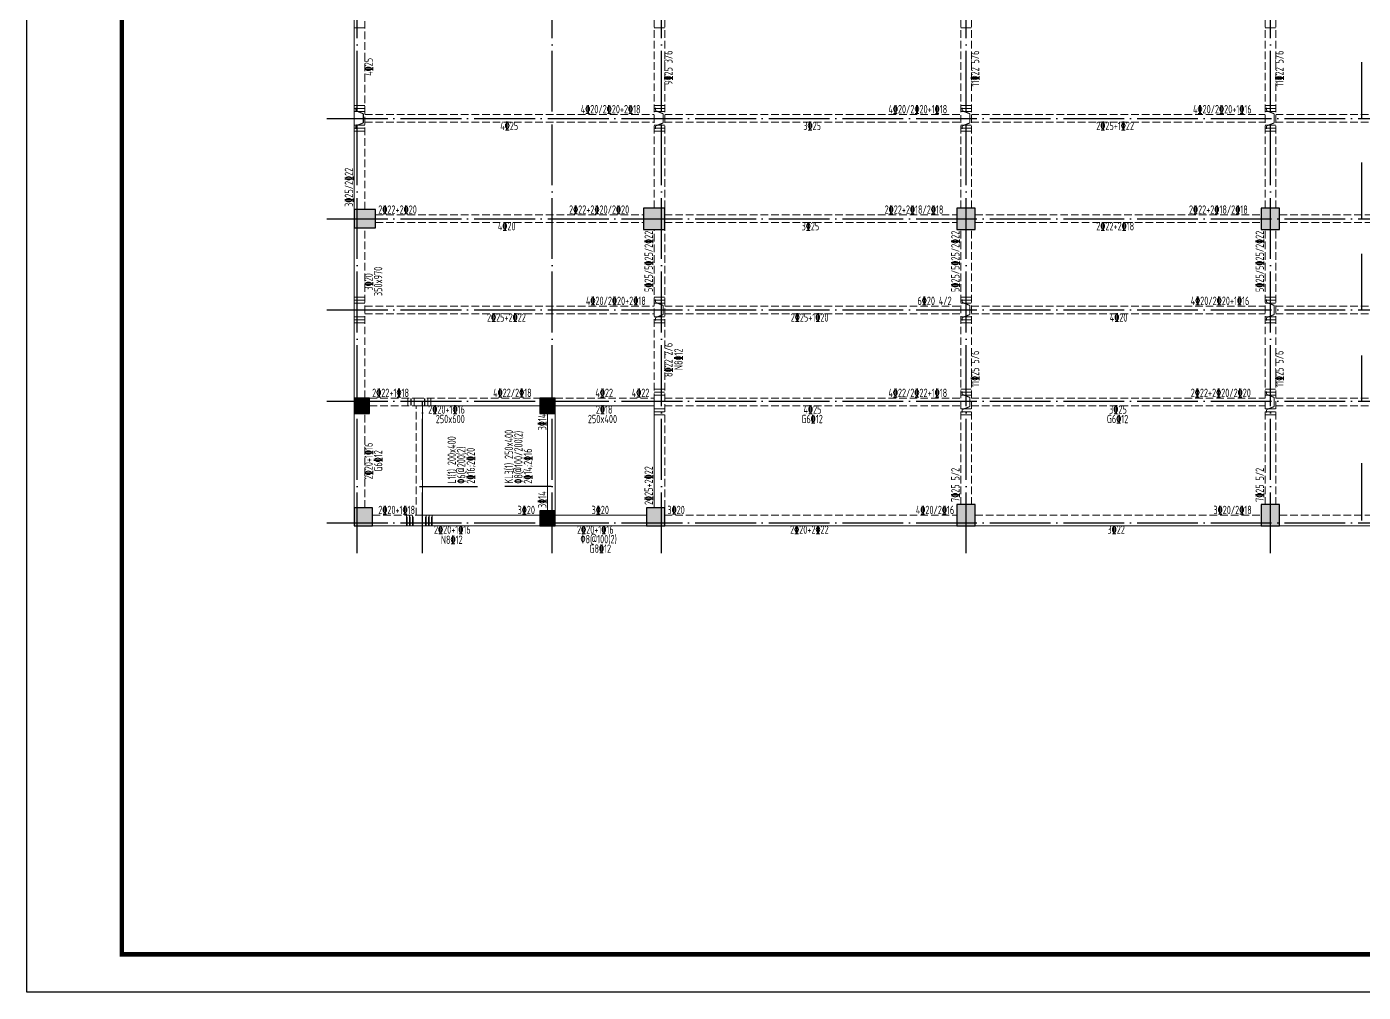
# Model space of a CAD drawing. Extents: x -2331248 to -1198620, y -977263 to -545844.
# Drawn here: x -1821659 to -1777749, y -855128 to -823385 of the extents above; entities that cross this region are included whole.
import ezdxf

# ---------------------------------------------------------------- set-up
doc = ezdxf.new("R2010")
doc.units = 0
doc.header["$LTSCALE"] = 1000
doc.header["$MEASUREMENT"] = 0
for name, pattern in [('DASH', [0.35, 0.25, -0.1]), ('DOTE', [2.42, 2, -0.2, 0.02, -0.2]), ('线型3', [500, 300, -200])]:
    doc.linetypes.add(name, pattern=pattern)
for name, color, linetype in [('DOTE', 1, 'DOTE'), ('PUB_TITLE', 4, 'CONTINUOUS'), ('S_BEAMDIMMASS', 2, 'CONTINUOUS'), ('柱涂实', 54, 'CONTINUOUS')]:
    doc.layers.add(name, color=color, linetype=linetype)
for name, color, linetype, lineweight in [('S_Beam', 4, 'CONTINUOUS', 18), ('S_BeamDash', 134, '线型3', 18), ('S_BeamDimLocal', 7, 'CONTINUOUS', 25), ('S_BeamDimLocalVer', 7, 'CONTINUOUS', 25), ('S_BeamDimMassVer', 2, 'CONTINUOUS', 25), ('S_Cl', 2, 'CONTINUOUS', 9), ('S_SubBeamHanger', 1, 'CONTINUOUS', 40), ('S_SubBeamHoop', 1, 'CONTINUOUS', 40)]:
    doc.layers.add(name, color=color, linetype=linetype, lineweight=lineweight)
doc.styles.add('TSSD_REIN', font='Tssdeng.shx', dxfattribs={"width": 0.7, "bigfont": 'hztxt.shx'})

msp = doc.modelspace()

# ---------------------------------------------------------------- hatches: boundary and pattern name
at = {"layer": '柱涂实'}
for points in [[(-1810200, -829997.1), (-1810200, -829397.1), (-1810900, -829397.1), (-1810900, -829997.1)], [(-1800700, -830047.1), (-1800700, -829347.1), (-1801400, -829347.1), (-1801400, -830047.1)], [(-1790500, -830047.1), (-1790500, -829347.1), (-1791100, -829347.1), (-1791100, -830047.1)], [(-1780500, -830047.1), (-1780500, -829347.1), (-1781100, -829347.1), (-1781100, -830047.1)], [(-1810400, -836097.1), (-1810400, -835597.1), (-1810900, -835597.1), (-1810900, -836097.1)], [(-1804300, -836097.1), (-1804300, -835597.1), (-1804800, -835597.1), (-1804800, -836097.1)], [(-1790500, -839797.1), (-1790500, -839097.1), (-1791100, -839097.1), (-1791100, -839797.1)], [(-1780500, -839797.1), (-1780500, -839097.1), (-1781100, -839097.1), (-1781100, -839797.1)], [(-1810300, -839797.1), (-1810300, -839197.1), (-1810900, -839197.1), (-1810900, -839797.1)], [(-1804300, -839797.1), (-1804300, -839297.1), (-1804800, -839297.1), (-1804800, -839797.1)], [(-1800700, -839797.1), (-1800700, -839197.1), (-1801300, -839197.1), (-1801300, -839797.1)]]:
    msp.add_hatch(color=256, dxfattribs=at).paths.add_polyline_path(points)

# ---------------------------------------------------------------- linework, layer by layer
at = {"layer": 'DOTE'}
for p, q in [((-1810800, -840697.1), (-1810800, -788697.1)), ((-1804400, -840697.1), (-1804400, -788697.1)), ((-1800800, -840697.1), (-1800800, -788697.1)), ((-1790800, -840697.1), (-1790800, -788697.1)), ((-1780800, -840697.1), (-1780800, -788697.1)), ((-1811800, -826397.1), (-1749800, -826397.1)), ((-1811800, -829697.1), (-1749800, -829697.1)), ((-1811800, -832697.1), (-1749800, -832697.1)), ((-1811800, -835697.1), (-1749800, -835697.1)), ((-1808660, -840697.1), (-1808660, -835697.1)), ((-1811800, -839697.1), (-1749800, -839697.1))]:
    msp.add_line(p, q, dxfattribs=at)
at = {"layer": 'PUB_TITLE'}
msp.add_lwpolyline([(-1821659.5, -855128), (-1821659.5, -780878), (-1716534.5, -780878), (-1716534.5, -855128)], close=True, dxfattribs=at)
at = {"layer": 'PUB_TITLE', "const_width": 150}
msp.add_lwpolyline([(-1818534.5, -782128), (-1717784.5, -782128), (-1717784.5, -853878), (-1818534.5, -853878)], close=True, dxfattribs=at)
at = {"layer": 'S_Beam', "ltscale": 1}
for p, q in [((-1810900, -829397.1), (-1810900, -819997.1)), ((-1810900, -835597.1), (-1810900, -829997.1)), ((-1808860, -835847.1), (-1804800, -835847.1)), ((-1808660, -839447.1), (-1808660, -835847.1)), ((-1804300, -835847.1), (-1801050, -835847.1)), ((-1804300, -839297.1), (-1804300, -835947.1)), ((-1801050, -839197.1), (-1801050, -835697.1)), ((-1810900, -839197.1), (-1810900, -836097.1)), ((-1804550, -839297.1), (-1804550, -836097.1)), ((-1808760, -839447.1), (-1804800, -839447.1)), ((-1804300, -839447.1), (-1801300, -839447.1)), ((-1810300, -839797.1), (-1808760, -839797.1)), ((-1808760, -839797.1), (-1804800, -839797.1)), ((-1804300, -839797.1), (-1801300, -839797.1)), ((-1800700, -839797.1), (-1791100, -839797.1)), ((-1790500, -839797.1), (-1781100, -839797.1)), ((-1780500, -839797.1), (-1771100, -839797.1))]:
    msp.add_line(p, q, dxfattribs=at)
at = {"layer": 'S_BeamDash', "linetype": 'DASH', "ltscale": 1}
for p, q in [((-1810550, -829397.1), (-1810550, -819997.1)), ((-1801050, -829347.1), (-1801050, -820047.1)), ((-1800700, -829347.1), (-1800700, -820047.1)), ((-1790975, -829347.1), (-1790975, -820047.1)), ((-1790625, -829347.1), (-1790625, -820047.1)), ((-1780975, -829347.1), (-1780975, -820047.1)), ((-1780625, -829347.1), (-1780625, -820047.1)), ((-1810550, -826272.1), (-1801050, -826272.1)), ((-1800700, -826272.1), (-1790975, -826272.1)), ((-1790625, -826272.1), (-1780975, -826272.1)), ((-1780625, -826272.1), (-1770975, -826272.1)), ((-1810550, -826522.1), (-1801050, -826522.1)), ((-1800700, -826522.1), (-1790975, -826522.1)), ((-1790625, -826522.1), (-1780975, -826522.1)), ((-1780625, -826522.1), (-1770975, -826522.1)), ((-1810200, -829572.1), (-1801400, -829572.1)), ((-1810200, -829822.1), (-1801400, -829822.1)), ((-1800700, -829572.1), (-1791100, -829572.1)), ((-1800700, -829822.1), (-1791100, -829822.1)), ((-1790500, -829572.1), (-1781100, -829572.1)), ((-1790500, -829822.1), (-1781100, -829822.1)), ((-1780500, -829572.1), (-1771100, -829572.1)), ((-1780500, -829822.1), (-1771100, -829822.1)), ((-1810550, -835597.1), (-1810550, -829997.1)), ((-1801050, -835697.1), (-1801050, -830047.1)), ((-1800700, -835697.1), (-1800700, -830047.1)), ((-1790975, -839097.1), (-1790975, -830047.1)), ((-1790625, -839097.1), (-1790625, -830047.1)), ((-1780975, -839097.1), (-1780975, -830047.1)), ((-1780625, -839097.1), (-1780625, -830047.1)), ((-1810550, -832572.1), (-1801050, -832572.1)), ((-1810550, -832822.1), (-1801050, -832822.1)), ((-1800700, -832572.1), (-1790975, -832572.1)), ((-1800700, -832822.1), (-1790975, -832822.1)), ((-1790625, -832572.1), (-1780975, -832572.1)), ((-1790625, -832822.1), (-1780975, -832822.1)), ((-1780625, -832572.1), (-1770975, -832572.1)), ((-1780625, -832822.1), (-1770975, -832822.1)), ((-1810400, -835597.1), (-1808760, -835597.1)), ((-1808860, -835597.1), (-1804800, -835597.1)), ((-1804300, -835597.1), (-1801050, -835597.1)), ((-1800700, -835597.1), (-1790975, -835597.1)), ((-1790625, -835597.1), (-1780975, -835597.1)), ((-1780625, -835597.1), (-1770975, -835597.1)), ((-1810400, -835847.1), (-1808760, -835847.1)), ((-1808860, -839447.1), (-1808860, -835847.1)), ((-1800700, -839197.1), (-1800700, -835697.1)), ((-1800700, -835847.1), (-1790975, -835847.1)), ((-1790625, -835847.1), (-1780975, -835847.1)), ((-1780625, -835847.1), (-1770975, -835847.1)), ((-1810550, -839197.1), (-1810550, -836097.1)), ((-1810300, -839447.1), (-1808760, -839447.1)), ((-1800700, -839447.1), (-1791100, -839447.1)), ((-1790500, -839447.1), (-1781100, -839447.1)), ((-1780500, -839447.1), (-1771100, -839447.1))]:
    msp.add_line(p, q, dxfattribs=at)
at = {"layer": 'S_BEAMDIMMASS'}
for p, q in [((-1777800, -826397.1), (-1777800, -824553.3)), ((-1777800, -829697.1), (-1777800, -827853.3)), ((-1777800, -832697.1), (-1777800, -830853.3)), ((-1777800, -835722.1), (-1777800, -834190.8)), ((-1777800, -839622.1), (-1777800, -837728.3))]:
    msp.add_line(p, q, dxfattribs=at)
at = {"layer": 'S_BeamDimMassVer'}
for p, q in [((-1808760, -838497.1), (-1806848.2, -838497.1)), ((-1804425, -838497.1), (-1805956.2, -838497.1))]:
    msp.add_line(p, q, dxfattribs=at)
at = {"layer": 'S_Cl', "ltscale": 1}
for points in [[(-1810200, -829997.1), (-1810200, -829397.1), (-1810900, -829397.1), (-1810900, -829997.1)], [(-1800700, -830047.1), (-1800700, -829347.1), (-1801400, -829347.1), (-1801400, -830047.1)], [(-1790500, -830047.1), (-1790500, -829347.1), (-1791100, -829347.1), (-1791100, -830047.1)], [(-1780500, -830047.1), (-1780500, -829347.1), (-1781100, -829347.1), (-1781100, -830047.1)], [(-1810400, -836097.1), (-1810400, -835597.1), (-1810900, -835597.1), (-1810900, -836097.1)], [(-1804300, -836097.1), (-1804300, -835597.1), (-1804800, -835597.1), (-1804800, -836097.1)], [(-1790500, -839797.1), (-1790500, -839097.1), (-1791100, -839097.1), (-1791100, -839797.1)], [(-1780500, -839797.1), (-1780500, -839097.1), (-1781100, -839097.1), (-1781100, -839797.1)], [(-1810300, -839797.1), (-1810300, -839197.1), (-1810900, -839197.1), (-1810900, -839797.1)], [(-1804300, -839797.1), (-1804300, -839297.1), (-1804800, -839297.1), (-1804800, -839797.1)], [(-1800700, -839797.1), (-1800700, -839197.1), (-1801300, -839197.1), (-1801300, -839797.1)]]:
    msp.add_lwpolyline(points, close=True, dxfattribs=at)
at = {"layer": 'S_SubBeamHanger', "linetype": 'Continuous', "ltscale": 1, "const_width": 35}
for points in [[(-1810850, -826147.1), (-1810850, -826047.1)], [(-1810600, -826247.1), (-1810850, -826147.1)], [(-1810600, -826547.1), (-1810600, -826247.1)], [(-1801000, -826147.1), (-1801000, -826047.1)], [(-1800750, -826247.1), (-1801000, -826147.1)], [(-1800750, -826547.1), (-1800750, -826247.1)], [(-1790925, -826147.1), (-1790925, -826047.1)], [(-1790675, -826247.1), (-1790925, -826147.1)], [(-1790675, -826547.1), (-1790675, -826247.1)], [(-1780925, -826147.1), (-1780925, -826047.1)], [(-1780675, -826247.1), (-1780925, -826147.1)], [(-1780675, -826547.1), (-1780675, -826247.1)], [(-1810850, -826647.1), (-1810600, -826547.1)], [(-1810850, -826747.1), (-1810850, -826647.1)], [(-1801000, -826647.1), (-1800750, -826547.1)], [(-1801000, -826747.1), (-1801000, -826647.1)], [(-1790925, -826647.1), (-1790675, -826547.1)], [(-1790925, -826747.1), (-1790925, -826647.1)], [(-1780925, -826647.1), (-1780675, -826547.1)], [(-1780925, -826747.1), (-1780925, -826647.1)], [(-1801000, -832447.1), (-1801000, -832347.1)], [(-1800750, -832547.1), (-1801000, -832447.1)], [(-1800750, -832847.1), (-1800750, -832547.1)], [(-1790925, -832447.1), (-1790925, -832347.1)], [(-1790675, -832547.1), (-1790925, -832447.1)], [(-1790675, -832847.1), (-1790675, -832547.1)], [(-1780925, -832447.1), (-1780925, -832347.1)], [(-1780675, -832547.1), (-1780925, -832447.1)], [(-1780675, -832847.1), (-1780675, -832547.1)], [(-1801000, -832947.1), (-1800750, -832847.1)], [(-1801000, -833047.1), (-1801000, -832947.1)], [(-1790925, -832947.1), (-1790675, -832847.1)], [(-1790925, -833047.1), (-1790925, -832947.1)], [(-1780925, -832947.1), (-1780675, -832847.1)], [(-1780925, -833047.1), (-1780925, -832947.1)], [(-1790925, -835472.1), (-1790925, -835372.1)], [(-1790675, -835572.1), (-1790925, -835472.1)], [(-1790675, -835872.1), (-1790675, -835572.1)], [(-1780925, -835472.1), (-1780925, -835372.1)], [(-1780675, -835572.1), (-1780925, -835472.1)], [(-1780675, -835872.1), (-1780675, -835572.1)], [(-1790925, -835972.1), (-1790675, -835872.1)], [(-1790925, -836072.1), (-1790925, -835972.1)], [(-1780925, -835972.1), (-1780675, -835872.1)], [(-1780925, -836072.1), (-1780925, -835972.1)]]:
    msp.add_lwpolyline(points, dxfattribs=at)
at = {"layer": 'S_SubBeamHoop', "linetype": 'Continuous', "ltscale": 1, "const_width": 35}
for points in [[(-1810900, -823422.1), (-1810550, -823422.1)], [(-1801050, -823422.1), (-1800700, -823422.1)], [(-1790975, -823422.1), (-1790625, -823422.1)], [(-1780975, -823422.1), (-1780625, -823422.1)], [(-1810900, -825972.1), (-1810550, -825972.1)], [(-1801050, -825972.1), (-1800700, -825972.1)], [(-1790975, -825972.1), (-1790625, -825972.1)], [(-1780975, -825972.1), (-1780625, -825972.1)], [(-1810900, -826072.1), (-1810550, -826072.1)], [(-1810900, -826172.1), (-1810550, -826172.1)], [(-1801050, -826072.1), (-1800700, -826072.1)], [(-1801050, -826172.1), (-1800700, -826172.1)], [(-1790975, -826072.1), (-1790625, -826072.1)], [(-1790975, -826172.1), (-1790625, -826172.1)], [(-1780975, -826072.1), (-1780625, -826072.1)], [(-1780975, -826172.1), (-1780625, -826172.1)], [(-1810900, -826622.1), (-1810550, -826622.1)], [(-1810900, -826722.1), (-1810550, -826722.1)], [(-1810900, -826822.1), (-1810550, -826822.1)], [(-1801050, -826622.1), (-1800700, -826622.1)], [(-1801050, -826722.1), (-1800700, -826722.1)], [(-1801050, -826822.1), (-1800700, -826822.1)], [(-1790975, -826622.1), (-1790625, -826622.1)], [(-1790975, -826722.1), (-1790625, -826722.1)], [(-1790975, -826822.1), (-1790625, -826822.1)], [(-1780975, -826622.1), (-1780625, -826622.1)], [(-1780975, -826722.1), (-1780625, -826722.1)], [(-1780975, -826822.1), (-1780625, -826822.1)], [(-1810900, -832272.1), (-1810550, -832272.1)], [(-1810900, -832372.1), (-1810550, -832372.1)], [(-1810900, -832472.1), (-1810550, -832472.1)], [(-1801050, -832272.1), (-1800700, -832272.1)], [(-1801050, -832372.1), (-1800700, -832372.1)], [(-1801050, -832472.1), (-1800700, -832472.1)], [(-1790975, -832272.1), (-1790625, -832272.1)], [(-1790975, -832372.1), (-1790625, -832372.1)], [(-1790975, -832472.1), (-1790625, -832472.1)], [(-1780975, -832272.1), (-1780625, -832272.1)], [(-1780975, -832372.1), (-1780625, -832372.1)], [(-1780975, -832472.1), (-1780625, -832472.1)], [(-1810900, -832922.1), (-1810550, -832922.1)], [(-1801050, -832922.1), (-1800700, -832922.1)], [(-1790975, -832922.1), (-1790625, -832922.1)], [(-1780975, -832922.1), (-1780625, -832922.1)], [(-1810900, -833022.1), (-1810550, -833022.1)], [(-1810900, -833122.1), (-1810550, -833122.1)], [(-1801050, -833022.1), (-1800700, -833022.1)], [(-1801050, -833122.1), (-1800700, -833122.1)], [(-1790975, -833022.1), (-1790625, -833022.1)], [(-1790975, -833122.1), (-1790625, -833122.1)], [(-1780975, -833022.1), (-1780625, -833022.1)], [(-1780975, -833122.1), (-1780625, -833122.1)], [(-1809135, -835597.1), (-1809135, -835847.1)], [(-1809135, -835597.1), (-1809135, -835847.1)], [(-1809035, -835597.1), (-1809035, -835847.1)], [(-1809035, -835597.1), (-1809035, -835847.1)], [(-1808935, -835597.1), (-1808935, -835847.1)], [(-1808935, -835597.1), (-1808935, -835847.1)], [(-1808585, -835597.1), (-1808585, -835847.1)], [(-1808585, -835597.1), (-1808585, -835847.1)], [(-1808485, -835597.1), (-1808485, -835847.1)], [(-1808485, -835597.1), (-1808485, -835847.1)], [(-1808385, -835597.1), (-1808385, -835847.1)], [(-1808385, -835597.1), (-1808385, -835847.1)], [(-1801050, -835297.1), (-1800700, -835297.1)], [(-1801050, -835397.1), (-1800700, -835397.1)], [(-1801050, -835497.1), (-1800700, -835497.1)], [(-1790975, -835297.1), (-1790625, -835297.1)], [(-1790975, -835397.1), (-1790625, -835397.1)], [(-1790975, -835497.1), (-1790625, -835497.1)], [(-1780975, -835297.1), (-1780625, -835297.1)], [(-1780975, -835397.1), (-1780625, -835397.1)], [(-1780975, -835497.1), (-1780625, -835497.1)], [(-1801050, -835947.1), (-1800700, -835947.1)], [(-1801050, -836047.1), (-1800700, -836047.1)], [(-1790975, -835947.1), (-1790625, -835947.1)], [(-1790975, -836047.1), (-1790625, -836047.1)], [(-1780975, -835947.1), (-1780625, -835947.1)], [(-1780975, -836047.1), (-1780625, -836047.1)], [(-1801050, -836147.1), (-1800700, -836147.1)], [(-1790975, -836147.1), (-1790625, -836147.1)], [(-1780975, -836147.1), (-1780625, -836147.1)], [(-1809185, -839447.1), (-1809185, -839797.1)], [(-1809160, -839497.1), (-1809160, -839797.1)], [(-1809085, -839447.1), (-1809085, -839797.1)], [(-1809060, -839497.1), (-1809060, -839797.1)], [(-1808985, -839447.1), (-1808985, -839797.1)], [(-1808960, -839497.1), (-1808960, -839797.1)], [(-1808560, -839497.1), (-1808560, -839797.1)], [(-1808535, -839447.1), (-1808535, -839797.1)], [(-1808460, -839497.1), (-1808460, -839797.1)], [(-1808435, -839447.1), (-1808435, -839797.1)], [(-1808360, -839497.1), (-1808360, -839797.1)], [(-1808335, -839447.1), (-1808335, -839797.1)]]:
    msp.add_lwpolyline(points, dxfattribs=at)
at = {"layer": '柱涂实', "linetype": 'Continuous'}
for points in [[(-1810200, -829997.1), (-1810200, -829397.1), (-1810900, -829397.1), (-1810900, -829997.1)], [(-1800700, -830047.1), (-1800700, -829347.1), (-1801400, -829347.1), (-1801400, -830047.1)], [(-1790500, -830047.1), (-1790500, -829347.1), (-1791100, -829347.1), (-1791100, -830047.1)], [(-1780500, -830047.1), (-1780500, -829347.1), (-1781100, -829347.1), (-1781100, -830047.1)], [(-1810400, -836097.1), (-1810400, -835597.1), (-1810900, -835597.1), (-1810900, -836097.1)], [(-1804300, -836097.1), (-1804300, -835597.1), (-1804800, -835597.1), (-1804800, -836097.1)], [(-1790500, -839797.1), (-1790500, -839097.1), (-1791100, -839097.1), (-1791100, -839797.1)], [(-1780500, -839797.1), (-1780500, -839097.1), (-1781100, -839097.1), (-1781100, -839797.1)], [(-1810300, -839797.1), (-1810300, -839197.1), (-1810900, -839197.1), (-1810900, -839797.1)], [(-1804300, -839797.1), (-1804300, -839297.1), (-1804800, -839297.1), (-1804800, -839797.1)], [(-1800700, -839797.1), (-1800700, -839197.1), (-1801300, -839197.1), (-1801300, -839797.1)]]:
    msp.add_lwpolyline(points, close=True, dxfattribs=at)

# ---------------------------------------------------------------- texts
at = {"layer": 'S_BeamDimLocal', "style": 'TSSD_REIN', "width": 0.7}
for s, p in [('4%%13220/2%%13220+2%%13218', (-1803458.4, -826233.3)), ('4%%13220/2%%13220+1%%13218', (-1793349.8, -826233.3)), ('4%%13220/2%%13220+1%%13216', (-1783341.5, -826233.3)), ('4%%13225', (-1806101.7, -826780.8)), ('3%%13225', (-1796144.3, -826780.8)), ('2%%13225+1%%13222', (-1786520.8, -826780.8)), ('2%%13222+2%%13220', (-1810110.6, -829533.3)), ('2%%13222+2%%13220/2%%13220', (-1803841.9, -829533.3)), ('2%%13222+2%%13218/2%%13218', (-1793474.8, -829533.3)), ('2%%13222+2%%13218/2%%13218', (-1783474.8, -829533.3)), ('4%%13220', (-1806180.8, -830080.8)), ('3%%13225', (-1796201.7, -830080.8)), ('2%%13222+2%%13218', (-1786520.8, -830080.8)), ('4%%13220/2%%13220+2%%13218', (-1803288, -832533.3)), ('6%%13220 4/2', (-1792394.5, -832533.3)), ('4%%13220/2%%13220+1%%13216', (-1783418.5, -832533.3)), ('2%%13225+2%%13222', (-1806537.5, -833080.8)), ('2%%13225+1%%13220', (-1796558.3, -833080.8)), ('4%%13220', (-1786077.4, -833080.8)), ('2%%13222+1%%13218', (-1810310.6, -835558.3)), ('4%%13222/2%%13218', (-1806336.7, -835558.3)), ('4%%13222', (-1802976.7, -835558.3)), ('4%%13222', (-1801782.2, -835558.3)), ('4%%13222/2%%13222+1%%13218', (-1793349.8, -835558.3)), ('2%%13222+2%%13220/2%%13220', (-1783416.9, -835558.3)), ('2%%13220+1%%13216', (-1808468.2, -836105.8)), ('2%%13218', (-1802960, -836105.8)), ('4%%13225', (-1796139.2, -836105.8)), ('3%%13225', (-1786097.2, -836105.8)), ('250x600', (-1808222, -836418.3)), ('250x400', (-1803224, -836418.3)), ('G6%%13212', (-1796210.5, -836418.3)), ('G6%%13212', (-1786173, -836418.3)), ('2%%13220+1%%13218', (-1810110.6, -839408.3)), ('3%%13220', (-1805532.2, -839408.3)), ('3%%13220', (-1803101.7, -839408.3)), ('3%%13220', (-1800610.6, -839408.3)), ('4%%13220/2%%13216', (-1792448.2, -839408.3)), ('3%%13220/2%%13218', (-1782670.3, -839408.3)), ('2%%13220+1%%13216', (-1808279.1, -840055.8)), ('2%%13220+1%%13216', (-1803580.1, -840055.8)), ('2%%13220+2%%13222', (-1796580.7, -840055.8)), ('3%%13222', (-1786152.8, -840055.8)), ('N8%%13212', (-1808052, -840387.8)), ('%%1308@100(2)', (-1803466.3, -840368.3)), ('G8%%13212', (-1803173, -840680.8))]:
    msp.add_text(s, height=275, dxfattribs=at).set_placement(p)
at = {"layer": 'S_BeamDimLocalVer', "style": 'TSSD_REIN', "width": 0.7}
for s, p in [('4%%13225', (-1810291.2, -824998.8)), ('9%%13225 3/6', (-1800441.2, -825298.8)), ('11%%13222 5/6', (-1790366.2, -825349)), ('11%%13222 5/6', (-1780366.2, -825349)), ('3%%13225/2%%13222', (-1810938.8, -829307.7)), ('5%%13225/5%%13225/2%%13222', (-1801088.8, -832107.1)), ('5%%13225/5%%13225/2%%13222', (-1791013.8, -832107.1)), ('5%%13225/5%%13225/2%%13222', (-1781013.8, -832107.1)), ('3%%13220', (-1810291.2, -832059.3)), ('350x970', (-1809978.7, -832240)), ('8%%13222 2/6', (-1800441.2, -834898.8)), ('N8%%13212', (-1800110.2, -834674.2)), ('11%%13225 5/6', (-1790366.2, -835224)), ('11%%13225 5/6', (-1780366.2, -835224)), ('3%%13214', (-1804588.8, -836654.1)), ('2%%13220+1%%13216', (-1810291.2, -838264.2)), ('G6%%13212', (-1809978.4, -838011.4)), ('2%%13225+2%%13222', (-1801088.8, -839107.7)), ('7%%13225 5/2', (-1791013.8, -839007.7)), ('7%%13225 5/2', (-1781013.8, -839007.7)), ('3%%13214', (-1804588.8, -839207.7))]:
    msp.add_text(s, height=275, rotation=90, dxfattribs=at).set_placement(p)
at = {"layer": 'S_BeamDimMassVer', "style": 'TSSD_REIN', "width": 0.7}
for s, p in [('KL3(1) 250x400', (-1805682.5, -838407.7)), ('%%1308@100/200(2)', (-1805370, -838407.7)), ('L1(1) 200x400', (-1807560.5, -838407.7)), ('%%1306@200(2)', (-1807248, -838407.7)), ('2%%13216;2%%13220', (-1806935.5, -838407.7)), ('2%%13214;2%%13216', (-1805057.5, -838407.7))]:
    msp.add_text(s, height=275, rotation=90, dxfattribs=at).set_placement(p)

doc.saveas('drawing.dxf')
